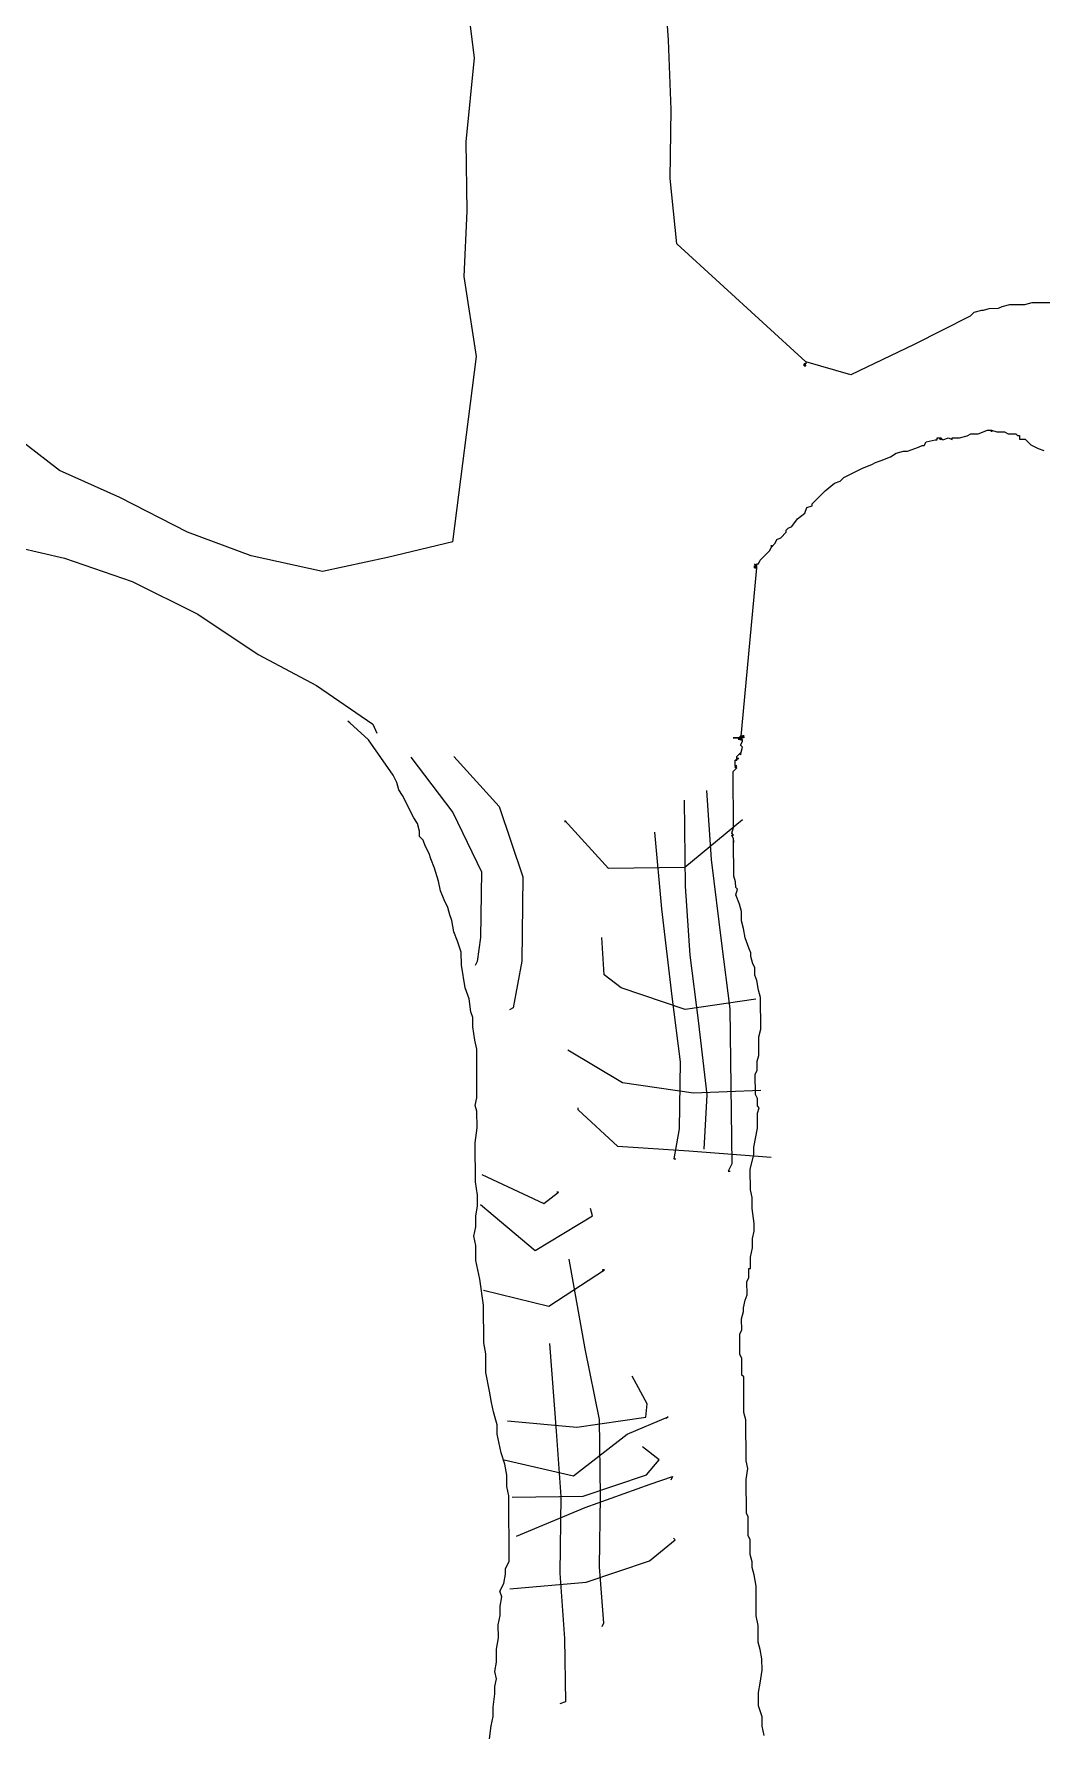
# Model space of a CAD drawing. Header units: millimetres. Extents: x -10794 to 121495, y 177957 to 264658.
# Drawn here: x 74543 to 75778, y 248483 to 250568 of the extents above; entities that cross this region are included whole.
import ezdxf

# ---------------------------------------------------------------- set-up
doc = ezdxf.new("R2010")
doc.units = ezdxf.units.MM

# ---------------------------------------------------------------- blocks, each defined once
blk = doc.blocks.new('A$C2D7C54A7')
for points in [[(2695.8, 3433.5), (2687.8, 3513.6), (2689, 3598.3), (2685.6, 3683), (2679.9, 3765.4)], [(2450.3, 3295.2), (2435.2, 3393.4), (2438.7, 3473.6), (2437.6, 3558.4), (2447.7, 3661.5), (2437.4, 3746.1)], [(3163.2, 3361.2), (3131.1, 3361), (3122, 3358.7), (3103.6, 3358.6), (3094.5, 3356.3), (3089.9, 3354), (3078.5, 3353.9), (3071.6, 3351.6), (3069.3, 3351.6), (3060.1, 3349.2), (3055.6, 3344.6), (2987, 3309.9), (2909.3, 3272.9), (2854.2, 3288.6), (2854.2, 3286.3)], [(2421.2, 3068.1), (2341.3, 3048.7), (2261.4, 3031.6), (2174.1, 3051), (2095.9, 3079.7), (2012.9, 3122.2), (1939.1, 3155.5), (1872, 3207.3), (1804.9, 3263.7), (1737.7, 3322.3), (1681.9, 3385.7), (1626, 3451.4), (1579.3, 3524), (1555.3, 3601.6), (1535.9, 3683.8), (1525.7, 3766.1), (1517.6, 3855.3), (1564.8, 3922.3), (1605.1, 3993.8), (1666.2, 4047.3), (1741.2, 4087.3), (1818.8, 4111.2), (1898.9, 4114.6), (1903.5, 4114.6)], [(2695.8, 3433.5), (2854.2, 3288.6)], [(2421.2, 3068.1), (2450.3, 3295.2)], [(2854.2, 3286.3), (2851.9, 3286.3), (2854.2, 3284), (2851.9, 3284), (2854.2, 3284), (2851.9, 3284), (2854.2, 3284), (2851.9, 3284), (2851.9, 3286.3), (2854.2, 3286.3)], [(2791.3, 3038.5), (2793.6, 3038.6), (2793.6, 3036.3), (2793.6, 3038.6), (2791.3, 3036.3), (2793.6, 3038.6), (2791.3, 3038.5), (2793.6, 3038.6), (2791.3, 3036.3), (2793.6, 3038.6), (2791.3, 3038.5), (2791.3, 3036.3), (2793.6, 3038.6), (2793.6, 3036.3), (2793.6, 3038.6), (2791.3, 3036.3), (2793.6, 3038.6), (2793.6, 3036.3), (2791.3, 3036.3), (2793.6, 3036.3), (2791.3, 3036.3), (2793.6, 3038.6), (2791.3, 3038.5), (2791.3, 3036.3), (2791.3, 3038.5), (2793.6, 3038.6), (2793.6, 3036.3), (2793.6, 3038.6), (2791.3, 3038.5), (2793.6, 3038.6), (2791.3, 3038.5), (2793.6, 3038.6), (2793.6, 3036.3), (2793.6, 3038.6), (2791.3, 3038.5), (2793.6, 3038.6), (2791.3, 3040.8), (2793.6, 3038.6), (2793.6, 3040.8), (2793.6, 3038.6), (2793.6, 3040.8), (2793.6, 3038.6), (2793.6, 3040.8), (2793.6, 3038.6), (2793.6, 3040.8), (2795.9, 3040.9), (2793.6, 3040.8), (2795.9, 3040.9), (2798.1, 3045.5), (2809.5, 3057), (2811.8, 3061.6), (2811.8, 3063.9), (2811.8, 3061.6), (2816.4, 3066.2), (2818.6, 3070.8), (2823.2, 3073.1), (2830.1, 3080), (2830, 3082.3), (2832.3, 3084.6), (2836.9, 3086.9), (2843.7, 3096.1), (2852.9, 3103), (2855.1, 3109.9), (2862, 3112.2), (2862, 3114.5), (2877.9, 3130.6), (2889.3, 3139.9), (2896.2, 3142.2), (2900.8, 3146.8), (2923.6, 3158.4), (2935, 3163), (2939.6, 3165.3), (2946.5, 3167.6), (2957.9, 3172.3), (2964.8, 3176.9), (2973.9, 3179.2), (2978.5, 3179.3), (2992.2, 3183.9), (2996.8, 3186.2), (2999.1, 3186.2), (3001.4, 3190.8), (3012.8, 3193.2), (3015.1, 3193.2), (3015.1, 3195.5), (3019.7, 3195.5), (3019.7, 3193.2), (3017.4, 3195.5), (3019.7, 3195.5), (3022, 3193.2), (3028.8, 3195.5), (3033.4, 3193.3), (3033.4, 3195.6), (3042.6, 3195.6), (3051.7, 3198), (3056.3, 3200.3), (3065.5, 3200.3), (3076.9, 3205), (3081.5, 3205), (3081.5, 3202.7), (3081.5, 3205), (3088.4, 3202.7), (3097.5, 3202.8), (3102.1, 3200.5), (3111.3, 3200.5), (3113.6, 3198.3), (3115.9, 3198.3), (3115.9, 3193.7), (3122.8, 3193.7), (3129.7, 3186.9), (3138.9, 3182.3), (3145.8, 3180.1)], [(1692.7, 3090.4), (1777.5, 3080.1), (1860.2, 3067.4), (1945.2, 3048), (2028, 3019.3), (2108.7, 2979.2), (2182.6, 2929.8), (2254.1, 2891.8), (2323.4, 2844.6), (2328.2, 2833.2)], [(2793.6, 3036.3), (2774, 2825.4)], [(2466.2, 1600.2), (2468.4, 1616.3), (2470.7, 1627.7), (2470.6, 1639.2), (2472.8, 1655.2), (2472.8, 1664.4), (2475, 1673.6), (2472.7, 1682.7), (2474.9, 1694.2), (2474.9, 1710.2), (2477.1, 1724), (2477, 1740), (2479.2, 1751.5), (2479.2, 1763), (2481.4, 1774.4), (2479.1, 1781.3), (2483.6, 1790.5), (2485.8, 1801.9), (2485.8, 1808.8), (2490.4, 1818), (2490, 1898.2), (2487.6, 1909.6), (2487.5, 1923.4), (2485.2, 1937.1), (2480.5, 1950.9), (2475.8, 1973.8), (2475.8, 1985.2), (2471.1, 2001.2), (2468.8, 2012.7), (2466.4, 2026.4), (2461.7, 2049.3), (2461.6, 2072.2), (2459.2, 2085.9), (2459, 2131.8), (2454.3, 2163.8), (2449.6, 2186.7), (2449.5, 2205.1), (2447.1, 2216.5), (2449.4, 2228), (2449.3, 2241.7), (2451.5, 2253.2), (2451.4, 2266.9), (2449.1, 2283), (2448.8, 2331.1), (2451, 2349.4), (2450.9, 2370), (2448.6, 2376.9), (2450.9, 2386.1), (2450.6, 2445.7), (2448.2, 2457.1), (2445.8, 2473.1), (2445.8, 2484.6), (2443.5, 2491.5), (2441.1, 2507.5), (2436.4, 2521.2), (2431.7, 2548.7), (2431.6, 2564.7), (2427, 2578.4), (2422.3, 2589.9), (2420, 2603.6), (2417.7, 2610.5), (2415.3, 2619.6), (2410.7, 2628.8), (2406, 2640.2), (2403.7, 2651.7), (2399, 2667.7), (2394.4, 2679.1), (2392.1, 2686), (2387.4, 2695.1), (2385.1, 2702), (2380.5, 2706.5), (2380.5, 2713.4), (2378.1, 2722.6), (2373.5, 2729.4), (2359.6, 2756.8), (2355, 2763.7), (2352.7, 2772.8), (2348.1, 2782), (2318, 2825.4), (2295, 2845.9), (2292.7, 2848.2)], [(2803.1, 1604.2), (2800.7, 1615.6), (2800.6, 1627.1), (2796, 1640.8), (2795.9, 1656.8), (2798.2, 1668.3), (2800.4, 1684.4), (2800.3, 1698.1), (2797.9, 1709.6), (2795.6, 1718.7), (2795.5, 1739.3), (2793.2, 1750.8), (2793, 1787.4), (2790.6, 1801.2), (2788.3, 1810.3), (2788.2, 1817.2), (2785.9, 1826.4), (2785.8, 1844.7), (2783.5, 1849.3), (2783.4, 1872.2), (2781.1, 1876.7), (2780.9, 1918), (2783.1, 1931.7), (2780.7, 1940.9), (2780.5, 1991.3), (2778.2, 2000.5), (2777.9, 2044), (2775.6, 2046.3), (2775.5, 2066.9), (2773.2, 2071.5), (2773.1, 2096.7), (2775.4, 2101.3), (2775.3, 2115), (2777.5, 2124.2), (2777.5, 2128.8), (2779.8, 2138), (2782, 2144.8), (2781.9, 2160.9), (2784.2, 2165.5), (2784.2, 2176.9), (2786.4, 2176.9), (2786.4, 2190.7), (2788.6, 2202.2), (2788.6, 2213.6), (2790.8, 2222.8), (2790.8, 2232), (2788.4, 2250.3), (2788.3, 2264), (2786, 2273.2), (2785.8, 2298.4), (2790.3, 2316.7), (2790.3, 2325.9), (2794.8, 2348.8), (2794.7, 2367.2), (2796.9, 2374.1), (2794.6, 2376.3), (2794.6, 2385.5), (2792.3, 2390.1), (2792.1, 2415.3), (2794.4, 2419.9), (2794.3, 2431.3), (2796.6, 2438.2), (2796.5, 2461.1), (2798.7, 2470.3), (2798.5, 2509.3), (2796.2, 2518.4), (2793.8, 2529.9), (2791.5, 2536.7), (2791.5, 2545.9), (2789.2, 2550.5), (2786.8, 2559.6), (2786.8, 2564.2), (2784.5, 2568.8), (2779.8, 2582.5), (2777.5, 2593.9), (2775.2, 2603.1), (2775.1, 2614.6), (2772.8, 2623.7), (2768.1, 2635.1), (2770.4, 2642), (2768.1, 2644.3), (2768, 2651.2), (2765.7, 2658), (2765.5, 2701.6), (2765.5, 2699.3), (2765.5, 2703.9), (2763.2, 2708.4), (2765.5, 2708.5), (2763.2, 2710.7), (2765.4, 2717.6), (2765.1, 2786.4), (2769.6, 2791), (2767.3, 2793.2), (2767.3, 2791), (2769.6, 2793.3), (2767.3, 2793.2), (2767.3, 2800.1), (2769.6, 2800.1), (2767.3, 2800.1), (2769.6, 2800.1), (2769.6, 2802.4), (2769.6, 2800.1), (2769.6, 2802.4), (2771.9, 2802.4), (2769.6, 2802.4), (2769.6, 2804.7), (2774.1, 2809.3), (2774.1, 2807), (2774.1, 2809.3), (2774.1, 2807), (2776.4, 2816.2), (2774.1, 2818.5), (2776.3, 2823.1), (2776.3, 2825.4), (2774, 2825.4), (2776.3, 2825.4), (2774, 2827.6), (2774, 2829.9), (2774, 2827.6), (2774, 2829.9), (2774, 2827.6), (2774, 2829.9), (2774, 2827.6), (2774, 2829.9), (2774, 2827.6), (2774, 2829.9), (2774, 2827.6), (2771.7, 2827.6), (2774, 2827.6), (2771.7, 2827.6), (2774, 2829.9), (2771.7, 2827.6), (2774, 2827.6), (2771.7, 2827.6), (2774, 2827.6), (2771.7, 2827.6), (2774, 2827.6), (2771.7, 2827.6), (2774, 2827.6), (2771.7, 2827.6), (2774, 2827.6), (2771.7, 2827.6), (2774, 2827.6), (2771.7, 2825.3), (2771.7, 2827.6), (2774, 2827.6), (2771.7, 2827.6), (2774, 2827.6), (2771.7, 2827.6), (2774, 2827.6), (2771.7, 2827.6), (2774, 2827.6), (2771.7, 2827.6), (2774, 2827.6), (2764.9, 2827.6)], [(2764.9, 2827.6), (2776.3, 2827.7), (2776.3, 2830), (2776.3, 2827.7), (2776.3, 2830), (2776.3, 2827.7), (2776.3, 2830), (2778.6, 2830), (2776.3, 2830), (2776.3, 2827.7), (2776.3, 2830), (2776.3, 2827.7), (2776.3, 2830), (2776.3, 2827.7), (2776.3, 2830), (2776.3, 2827.7), (2776.3, 2830), (2776.3, 2827.7), (2776.3, 2830), (2776.3, 2827.7), (2776.3, 2830), (2776.3, 2827.7), (2776.3, 2830), (2776.3, 2827.7), (2776.3, 2830), (2776.3, 2827.7), (2776.3, 2830), (2776.3, 2827.7), (2776.3, 2830), (2776.3, 2827.7), (2776.3, 2830), (2774, 2829.9), (2776.3, 2827.7), (2778.6, 2830), (2776.3, 2830), (2778.6, 2827.7), (2776.3, 2830), (2776.3, 2827.7), (2776.3, 2830), (2776.3, 2827.7), (2776.3, 2830), (2776.3, 2827.7), (2776.3, 2830), (2776.3, 2827.7), (2776.3, 2830), (2776.3, 2827.7), (2776.3, 2830), (2776.3, 2827.7), (2776.3, 2830)], [(2369.8, 2804), (2421.1, 2736), (2456.4, 2663.2), (2455.2, 2583), (2451, 2553.2)], [(2422.5, 2804.7), (2478.2, 2743.6), (2506.9, 2657), (2505.9, 2553.9), (2495.3, 2496.5)], [(2732.2, 2763), (2737.9, 2678.4), (2750.7, 2575.5), (2760.9, 2495.5), (2763.5, 2305.4), (2759, 2296.2)], [(2704.9, 2751.2), (2706.3, 2645.9), (2712, 2561.2), (2722.2, 2481.2), (2732.6, 2389.7), (2728.9, 2323.3)], [(2776.2, 2727), (2705.9, 2668.8), (2612.1, 2667.5), (2558.6, 2726.4)], [(2558.6, 2726.4), (2558.6, 2724.1)], [(2668.7, 2711.8), (2676.9, 2618), (2689.7, 2510.5), (2700, 2430.5), (2698.8, 2348.1), (2692.4, 2311.3)], [(2606.9, 2536.9), (2604, 2582.7)], [(2451, 2553.2), (2448.8, 2548.6)], [(2792.8, 2507.3), (2706, 2494.7), (2627.8, 2521.2), (2606.9, 2536.9)], [(2495.3, 2496.5), (2490.7, 2494.2)], [(2798.9, 2395.2), (2716.5, 2391.8), (2629.3, 2404.4), (2562.4, 2444.7)], [(2574.8, 2371.6), (2574.8, 2373.9)], [(2811.5, 2312.9), (2710.6, 2320.7), (2623.5, 2326.5), (2574.8, 2371.6)], [(2692.4, 2311.3), (2694.7, 2311.4)], [(2759, 2296.2), (2761.3, 2296.2)], [(2456.8, 2292.2), (2532.8, 2256.5), (2550.9, 2270.5)], [(2455, 2255.5), (2522.1, 2199.1), (2592.6, 2241.3)], [(2550.9, 2270.5), (2548.7, 2270.5)], [(2592.6, 2241.3), (2590.1, 2250.4)], [(2458.7, 2150.2), (2539.1, 2130.7), (2607.2, 2175.1), (2604.9, 2175.1)], [(2563.5, 2188.2), (2583.3, 2078.6), (2600.5, 1991.8), (2601.7, 1897.9), (2600.6, 1810.9), (2606.1, 1742.2)], [(2604.9, 2175.1), (2604.9, 2172.8)], [(2539.7, 2084.9), (2548, 1977.3), (2553.6, 1897.3), (2552.6, 1803.4), (2558.2, 1723.3), (2559.3, 1645.4)], [(2659.7, 2010.9), (2641, 2045)], [(2488.3, 1990.3), (2573.1, 1982.3), (2657.7, 1994.8), (2659.7, 2010.9)], [(2484.3, 1942.1), (2569.3, 1922.7), (2635.1, 1973.9), (2685.2, 1995.2)], [(2685.2, 1995.2), (2682.9, 1992.9)], [(2494.1, 1896.5), (2581.1, 1897.6), (2658.6, 1923.9), (2674.4, 1942.4)], [(2674.4, 1942.4), (2653.6, 1958.1)], [(2499.3, 1848.5), (2583.6, 1883.9), (2663.4, 1912.5), (2690.7, 1922)], [(2690.7, 1922), (2688.5, 1917.4)], [(2491, 1784.2), (2584.8, 1792.3), (2662.3, 1818.6), (2694, 1844.2)], [(2694, 1844.2), (2691.7, 1846.4)], [(2606.1, 1742.2), (2603.8, 1737.6)], [(2559.3, 1645.4), (2552.4, 1643)]]:
    blk.add_lwpolyline(points)

msp = doc.modelspace()

# ---------------------------------------------------------------- block references
msp.add_blockref('A$C2D7C54A7', (72634.7, 246877.4))

doc.saveas('drawing.dxf')
